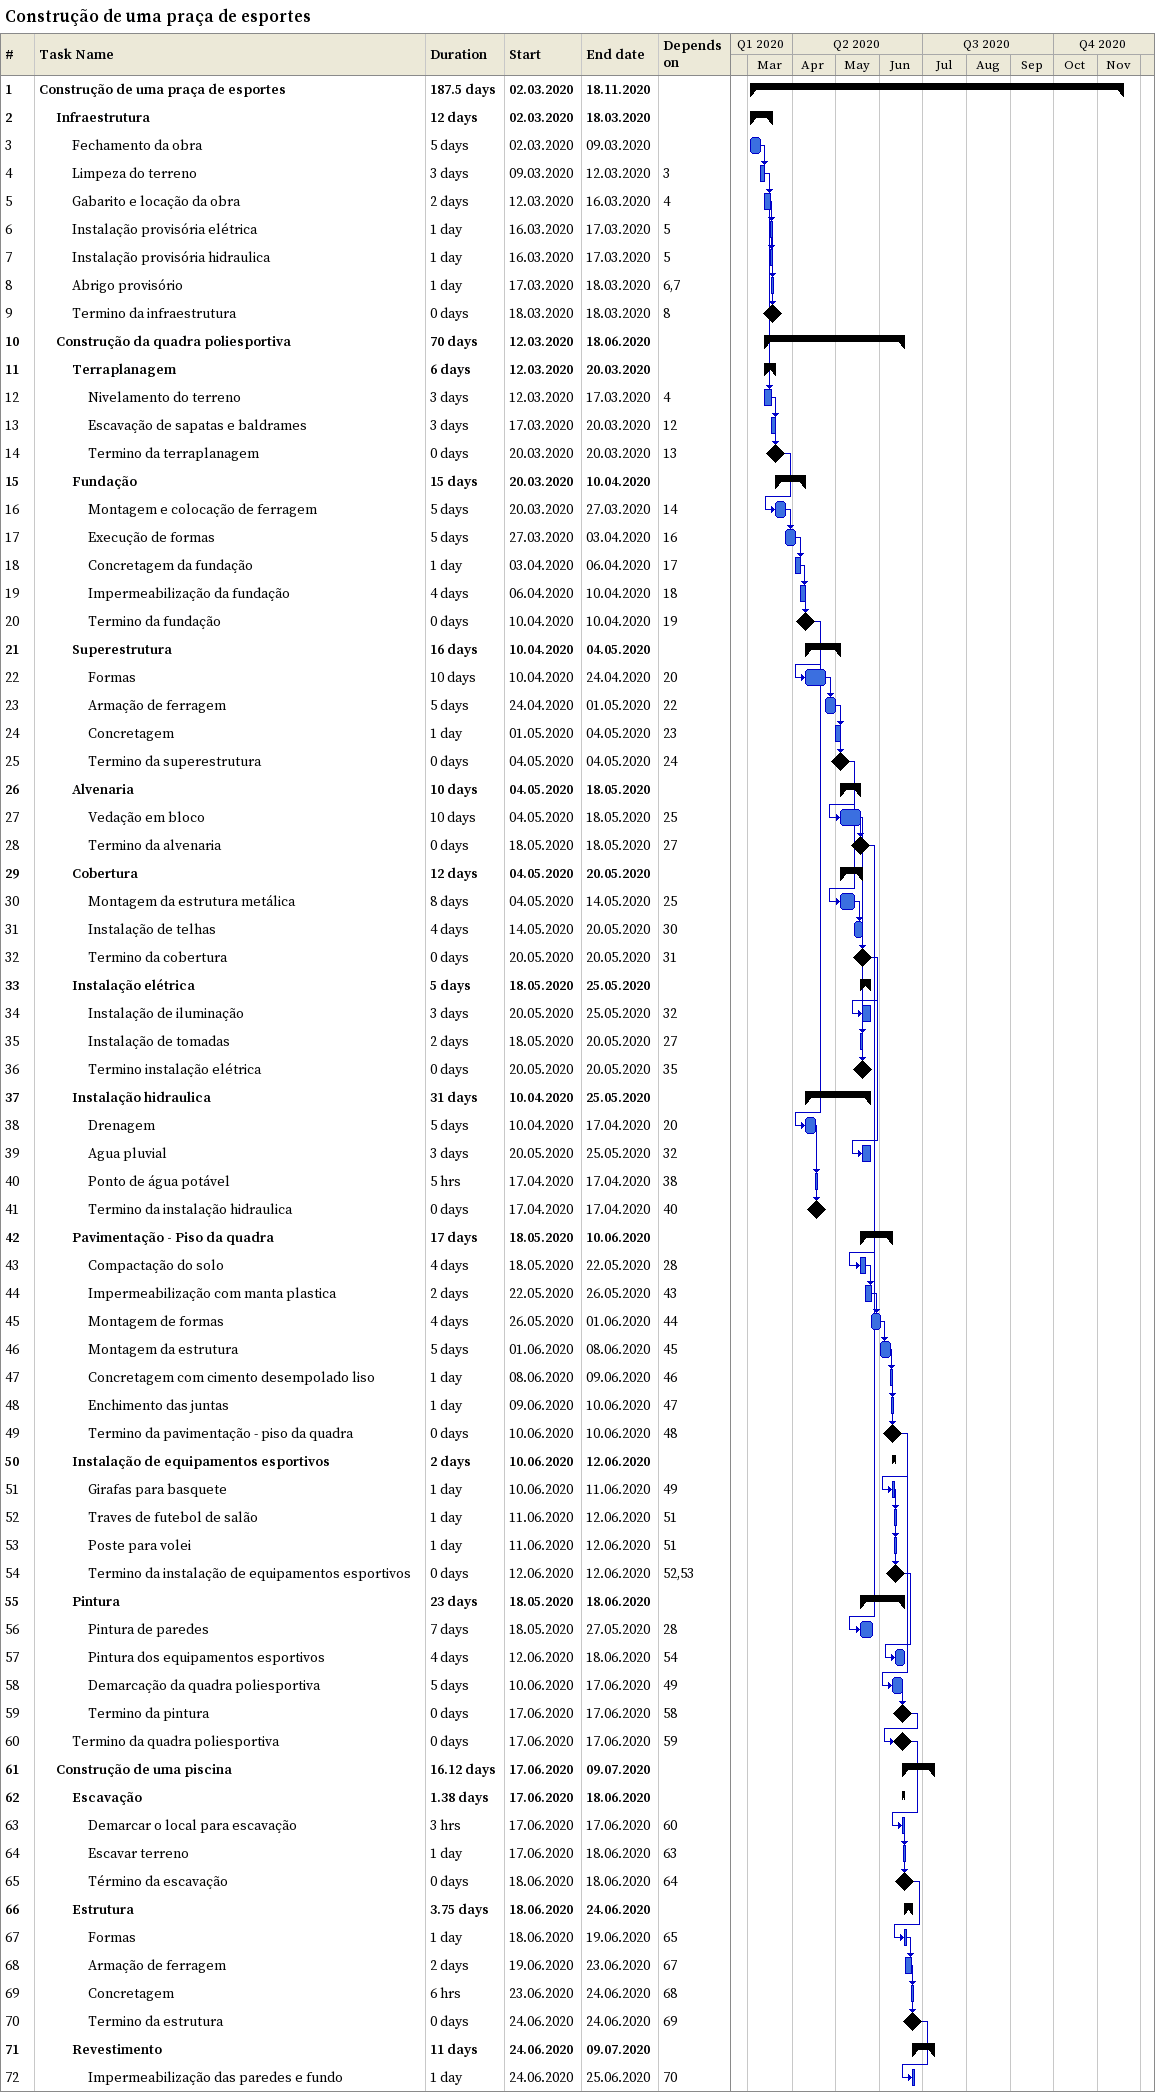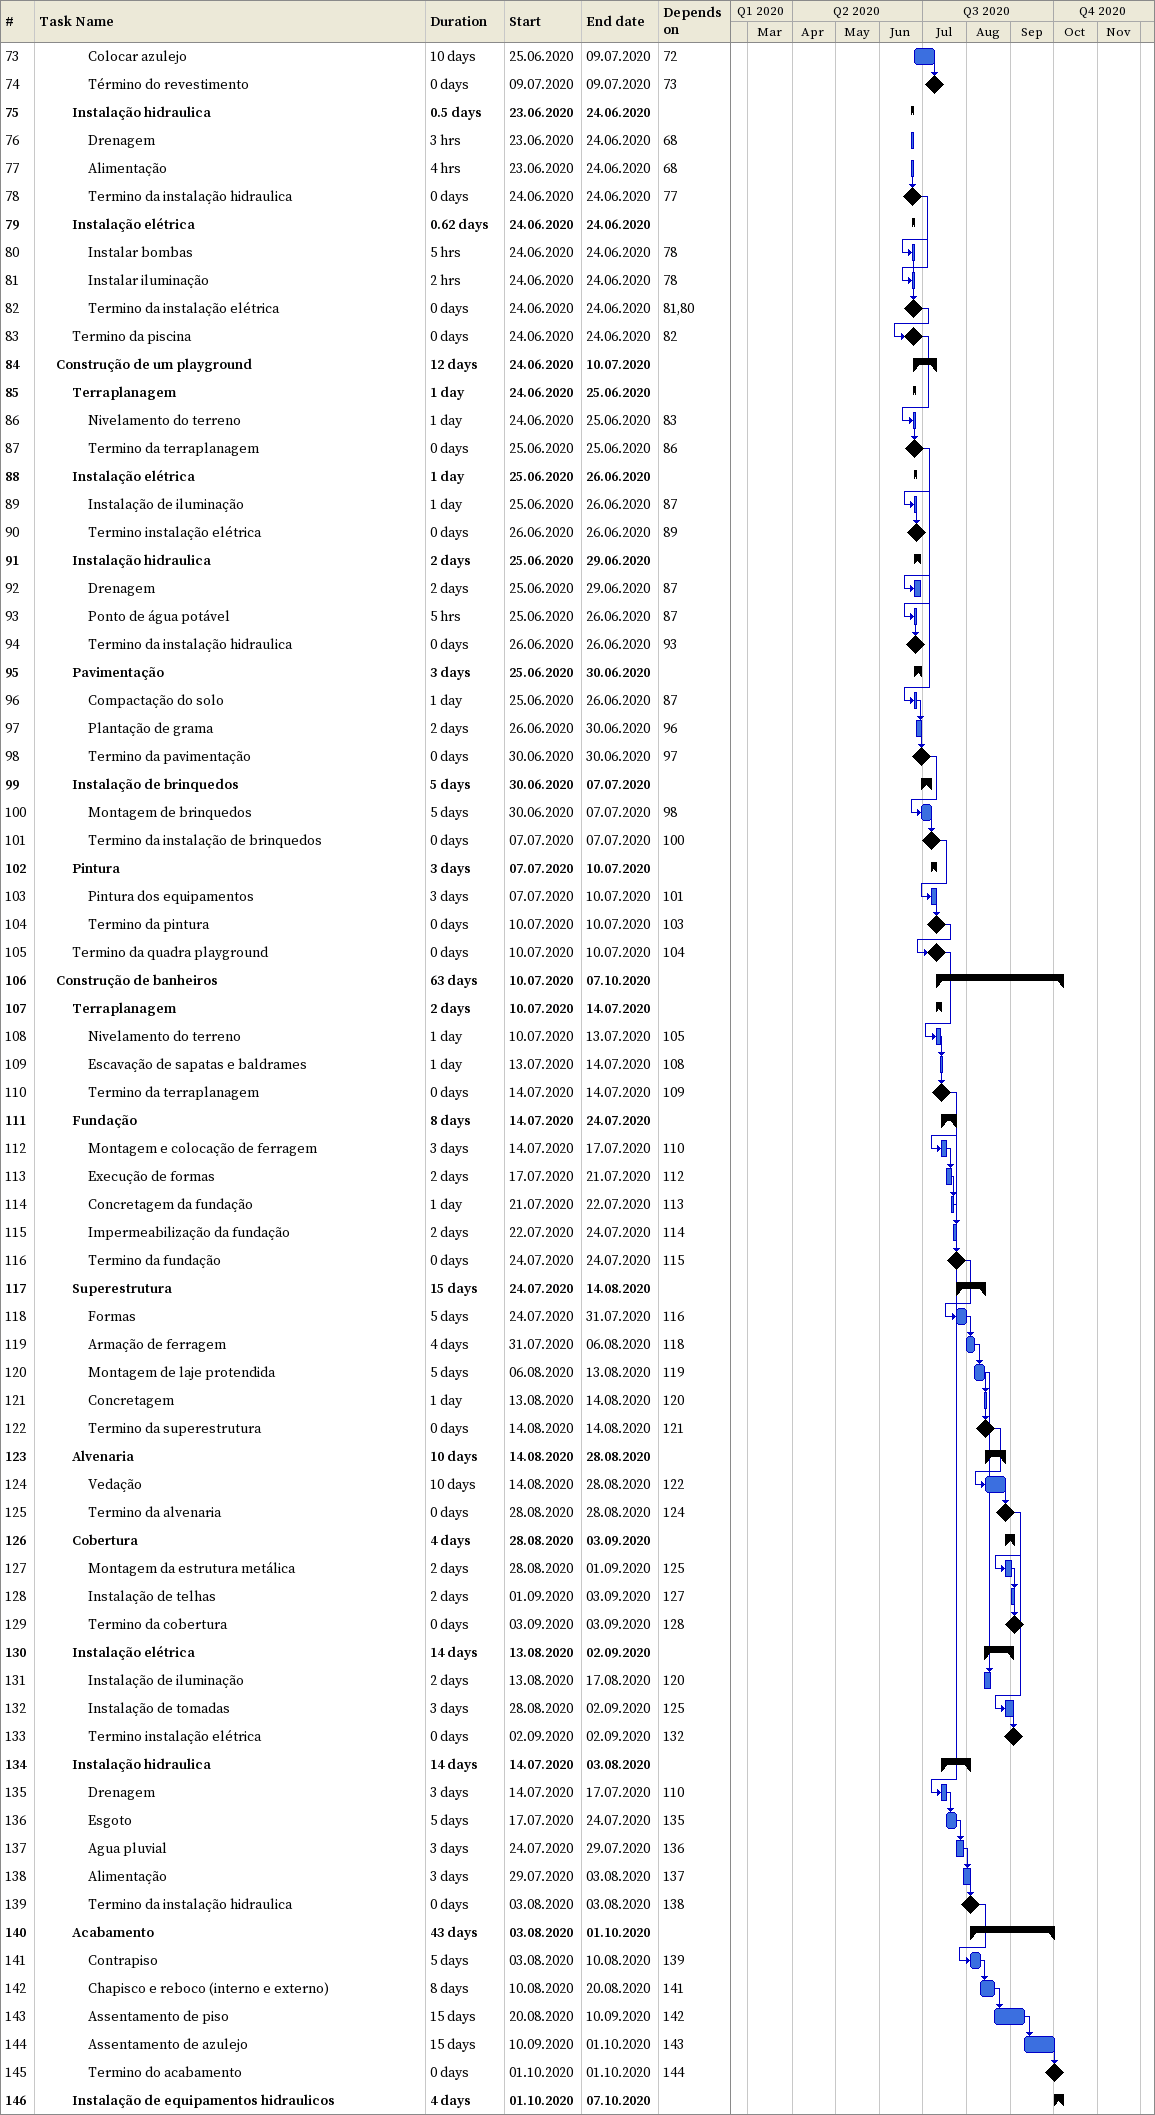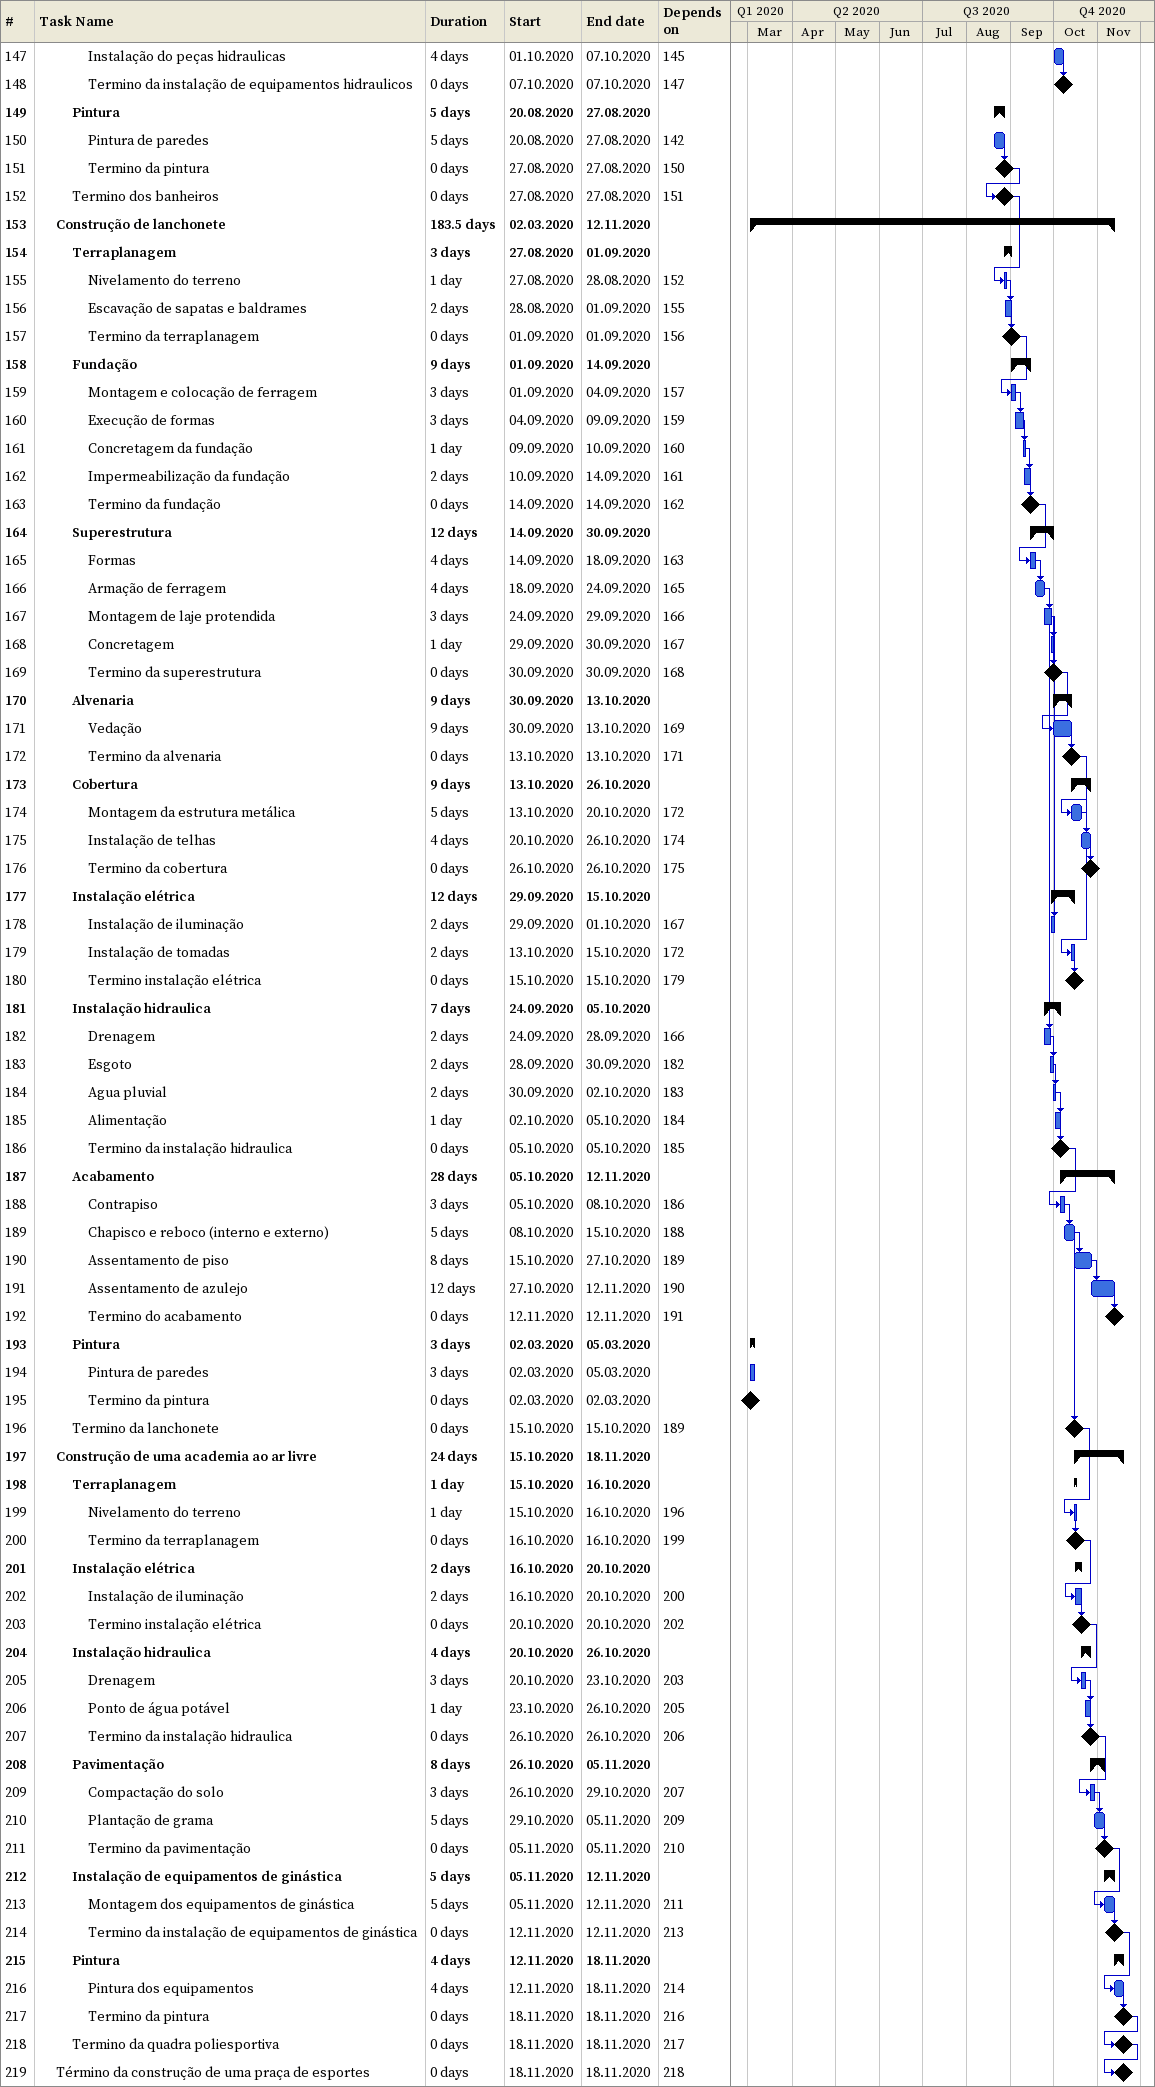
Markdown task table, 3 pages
Construção de uma praça de esportes

| ID | Level | Task | Duration | Start | Finish | Predecessors |
|---|---|---|---|---|---|---|
| 1 | 1 | **Construção de uma praça de esportes** | 187.5d | 2020-03-02 | 2020-11-18 |  |
| 2 | 2 | **Infraestrutura** | 12d | 2020-03-02 | 2020-03-18 |  |
| 3 | 3 | Fechamento da obra | 5d | 2020-03-02 | 2020-03-09 |  |
| 4 | 3 | Limpeza do terreno | 3d | 2020-03-09 | 2020-03-12 | 3 |
| 5 | 3 | Gabarito e locação da obra | 2d | 2020-03-12 | 2020-03-16 | 4 |
| 6 | 3 | Instalação provisória elétrica | 1d | 2020-03-16 | 2020-03-17 | 5 |
| 7 | 3 | Instalação provisória hidraulica | 1d | 2020-03-16 | 2020-03-17 | 5 |
| 8 | 3 | Abrigo provisório | 1d | 2020-03-17 | 2020-03-18 | 6, 7 |
| 9 | 3 | Termino da infraestrutura | 0d | 2020-03-18 | 2020-03-18 | 8 |
| 10 | 2 | **Construção da quadra poliesportiva** | 70d | 2020-03-12 | 2020-06-18 |  |
| 11 | 3 | **Terraplanagem** | 6d | 2020-03-12 | 2020-03-20 |  |
| 12 | 4 | Nivelamento do terreno | 3d | 2020-03-12 | 2020-03-17 | 4 |
| 13 | 4 | Escavação de sapatas e baldrames | 3d | 2020-03-17 | 2020-03-20 | 12 |
| 14 | 4 | Termino da terraplanagem | 0d | 2020-03-20 | 2020-03-20 | 13 |
| 15 | 3 | **Fundação** | 15d | 2020-03-20 | 2020-04-10 |  |
| 16 | 4 | Montagem e colocação de ferragem | 5d | 2020-03-20 | 2020-03-27 | 14 |
| 17 | 4 | Execução de formas | 5d | 2020-03-27 | 2020-04-03 | 16 |
| 18 | 4 | Concretagem da fundação | 1d | 2020-04-03 | 2020-04-06 | 17 |
| 19 | 4 | Impermeabilização da fundação | 4d | 2020-04-06 | 2020-04-10 | 18 |
| 20 | 4 | Termino da fundação | 0d | 2020-04-10 | 2020-04-10 | 19 |
| 21 | 3 | **Superestrutura** | 16d | 2020-04-10 | 2020-05-04 |  |
| 22 | 4 | Formas | 10d | 2020-04-10 | 2020-04-24 | 20 |
| 23 | 4 | Armação de ferragem | 5d | 2020-04-24 | 2020-05-01 | 22 |
| 24 | 4 | Concretagem | 1d | 2020-05-01 | 2020-05-04 | 23 |
| 25 | 4 | Termino da superestrutura | 0d | 2020-05-04 | 2020-05-04 | 24 |
| 26 | 3 | **Alvenaria** | 10d | 2020-05-04 | 2020-05-18 |  |
| 27 | 4 | Vedação em bloco | 10d | 2020-05-04 | 2020-05-18 | 25 |
| 28 | 4 | Termino da alvenaria | 0d | 2020-05-18 | 2020-05-18 | 27 |
| 29 | 3 | **Cobertura** | 12d | 2020-05-04 | 2020-05-20 |  |
| 30 | 4 | Montagem da estrutura metálica | 8d | 2020-05-04 | 2020-05-14 | 25 |
| 31 | 4 | Instalação de telhas | 4d | 2020-05-14 | 2020-05-20 | 30 |
| 32 | 4 | Termino da cobertura | 0d | 2020-05-20 | 2020-05-20 | 31 |
| 33 | 3 | **Instalação elétrica** | 5d | 2020-05-18 | 2020-05-25 |  |
| 34 | 4 | Instalação de iluminação | 3d | 2020-05-20 | 2020-05-25 | 32 |
| 35 | 4 | Instalação de tomadas | 2d | 2020-05-18 | 2020-05-20 | 27 |
| 36 | 4 | Termino instalação elétrica | 0d | 2020-05-20 | 2020-05-20 | 35 |
| 37 | 3 | **Instalação hidraulica** | 31d | 2020-04-10 | 2020-05-25 |  |
| 38 | 4 | Drenagem | 5d | 2020-04-10 | 2020-04-17 | 20 |
| 39 | 4 | Agua pluvial | 3d | 2020-05-20 | 2020-05-25 | 32 |
| 40 | 4 | Ponto de água potável | 5h | 2020-04-17 | 2020-04-17 | 38 |
| 41 | 4 | Termino da instalação hidraulica | 0d | 2020-04-17 | 2020-04-17 | 40 |
| 42 | 3 | **Pavimentação - Piso da quadra** | 17d | 2020-05-18 | 2020-06-10 |  |
| 43 | 4 | Compactação do solo | 4d | 2020-05-18 | 2020-05-22 | 28 |
| 44 | 4 | Impermeabilização com manta plastica | 2d | 2020-05-22 | 2020-05-26 | 43 |
| 45 | 4 | Montagem de formas | 4d | 2020-05-26 | 2020-06-01 | 44 |
| 46 | 4 | Montagem da estrutura | 5d | 2020-06-01 | 2020-06-08 | 45 |
| 47 | 4 | Concretagem com cimento desempolado liso | 1d | 2020-06-08 | 2020-06-09 | 46 |
| 48 | 4 | Enchimento das juntas | 1d | 2020-06-09 | 2020-06-10 | 47 |
| 49 | 4 | Termino da pavimentação - piso da quadra | 0d | 2020-06-10 | 2020-06-10 | 48 |
| 50 | 3 | **Instalação de equipamentos esportivos** | 2d | 2020-06-10 | 2020-06-12 |  |
| 51 | 4 | Girafas para basquete | 1d | 2020-06-10 | 2020-06-11 | 49 |
| 52 | 4 | Traves de futebol de salão | 1d | 2020-06-11 | 2020-06-12 | 51 |
| 53 | 4 | Poste para volei | 1d | 2020-06-11 | 2020-06-12 | 51 |
| 54 | 4 | Termino da instalação de equipamentos esportivos | 0d | 2020-06-12 | 2020-06-12 | 52, 53 |
| 55 | 3 | **Pintura** | 23d | 2020-05-18 | 2020-06-18 |  |
| 56 | 4 | Pintura de paredes | 7d | 2020-05-18 | 2020-05-27 | 28 |
| 57 | 4 | Pintura dos equipamentos esportivos | 4d | 2020-06-12 | 2020-06-18 | 54 |
| 58 | 4 | Demarcação da quadra poliesportiva | 5d | 2020-06-10 | 2020-06-17 | 49 |
| 59 | 4 | Termino da pintura | 0d | 2020-06-17 | 2020-06-17 | 58 |
| 60 | 3 | Termino da quadra poliesportiva | 0d | 2020-06-17 | 2020-06-17 | 59 |
| 61 | 2 | **Construção de uma piscina** | 16.12d | 2020-06-17 | 2020-07-09 |  |
| 62 | 3 | **Escavação** | 1.38d | 2020-06-17 | 2020-06-18 |  |
| 63 | 4 | Demarcar o local para escavação | 3h | 2020-06-17 | 2020-06-17 | 60 |
| 64 | 4 | Escavar terreno | 1d | 2020-06-17 | 2020-06-18 | 63 |
| 65 | 4 | Término da escavação | 0d | 2020-06-18 | 2020-06-18 | 64 |
| 66 | 3 | **Estrutura** | 3.75d | 2020-06-18 | 2020-06-24 |  |
| 67 | 4 | Formas | 1d | 2020-06-18 | 2020-06-19 | 65 |
| 68 | 4 | Armação de ferragem | 2d | 2020-06-19 | 2020-06-23 | 67 |
| 69 | 4 | Concretagem | 6h | 2020-06-23 | 2020-06-24 | 68 |
| 70 | 4 | Termino da estrutura | 0d | 2020-06-24 | 2020-06-24 | 69 |
| 71 | 3 | **Revestimento** | 11d | 2020-06-24 | 2020-07-09 |  |
| 72 | 4 | Impermeabilização das paredes e fundo | 1d | 2020-06-24 | 2020-06-25 | 70 |
| 73 | 4 | Colocar azulejo | 10d | 2020-06-25 | 2020-07-09 | 72 |
| 74 | 4 | Término do revestimento | 0d | 2020-07-09 | 2020-07-09 | 73 |
| 75 | 3 | **Instalação hidraulica** | 0.5d | 2020-06-23 | 2020-06-24 |  |
| 76 | 4 | Drenagem | 3h | 2020-06-23 | 2020-06-24 | 68 |
| 77 | 4 | Alimentação | 4h | 2020-06-23 | 2020-06-24 | 68 |
| 78 | 4 | Termino da instalação hidraulica | 0d | 2020-06-24 | 2020-06-24 | 77 |
| 79 | 3 | **Instalação elétrica** | 0.62d | 2020-06-24 | 2020-06-24 |  |
| 80 | 4 | Instalar bombas | 5h | 2020-06-24 | 2020-06-24 | 78 |
| 81 | 4 | Instalar iluminação | 2h | 2020-06-24 | 2020-06-24 | 78 |
| 82 | 4 | Termino da instalação elétrica | 0d | 2020-06-24 | 2020-06-24 | 81, 80 |
| 83 | 3 | Termino da piscina | 0d | 2020-06-24 | 2020-06-24 | 82 |
| 84 | 2 | **Construção de um playground** | 12d | 2020-06-24 | 2020-07-10 |  |
| 85 | 3 | **Terraplanagem** | 1d | 2020-06-24 | 2020-06-25 |  |
| 86 | 4 | Nivelamento do terreno | 1d | 2020-06-24 | 2020-06-25 | 83 |
| 87 | 4 | Termino da terraplanagem | 0d | 2020-06-25 | 2020-06-25 | 86 |
| 88 | 3 | **Instalação elétrica** | 1d | 2020-06-25 | 2020-06-26 |  |
| 89 | 4 | Instalação de iluminação | 1d | 2020-06-25 | 2020-06-26 | 87 |
| 90 | 4 | Termino instalação elétrica | 0d | 2020-06-26 | 2020-06-26 | 89 |
| 91 | 3 | **Instalação hidraulica** | 2d | 2020-06-25 | 2020-06-29 |  |
| 92 | 4 | Drenagem | 2d | 2020-06-25 | 2020-06-29 | 87 |
| 93 | 4 | Ponto de água potável | 5h | 2020-06-25 | 2020-06-26 | 87 |
| 94 | 4 | Termino da instalação hidraulica | 0d | 2020-06-26 | 2020-06-26 | 93 |
| 95 | 3 | **Pavimentação** | 3d | 2020-06-25 | 2020-06-30 |  |
| 96 | 4 | Compactação do solo | 1d | 2020-06-25 | 2020-06-26 | 87 |
| 97 | 4 | Plantação de grama | 2d | 2020-06-26 | 2020-06-30 | 96 |
| 98 | 4 | Termino da pavimentação | 0d | 2020-06-30 | 2020-06-30 | 97 |
| 99 | 3 | **Instalação de brinquedos** | 5d | 2020-06-30 | 2020-07-07 |  |
| 100 | 4 | Montagem de brinquedos | 5d | 2020-06-30 | 2020-07-07 | 98 |
| 101 | 4 | Termino da instalação de brinquedos | 0d | 2020-07-07 | 2020-07-07 | 100 |
| 102 | 3 | **Pintura** | 3d | 2020-07-07 | 2020-07-10 |  |
| 103 | 4 | Pintura dos equipamentos | 3d | 2020-07-07 | 2020-07-10 | 101 |
| 104 | 4 | Termino da pintura | 0d | 2020-07-10 | 2020-07-10 | 103 |
| 105 | 3 | Termino da quadra playground | 0d | 2020-07-10 | 2020-07-10 | 104 |
| 106 | 2 | **Construção de banheiros** | 63d | 2020-07-10 | 2020-10-07 |  |
| 107 | 3 | **Terraplanagem** | 2d | 2020-07-10 | 2020-07-14 |  |
| 108 | 4 | Nivelamento do terreno | 1d | 2020-07-10 | 2020-07-13 | 105 |
| 109 | 4 | Escavação de sapatas e baldrames | 1d | 2020-07-13 | 2020-07-14 | 108 |
| 110 | 4 | Termino da terraplanagem | 0d | 2020-07-14 | 2020-07-14 | 109 |
| 111 | 3 | **Fundação** | 8d | 2020-07-14 | 2020-07-24 |  |
| 112 | 4 | Montagem e colocação de ferragem | 3d | 2020-07-14 | 2020-07-17 | 110 |
| 113 | 4 | Execução de formas | 2d | 2020-07-17 | 2020-07-21 | 112 |
| 114 | 4 | Concretagem da fundação | 1d | 2020-07-21 | 2020-07-22 | 113 |
| 115 | 4 | Impermeabilização da fundação | 2d | 2020-07-22 | 2020-07-24 | 114 |
| 116 | 4 | Termino da fundação | 0d | 2020-07-24 | 2020-07-24 | 115 |
| 117 | 3 | **Superestrutura** | 15d | 2020-07-24 | 2020-08-14 |  |
| 118 | 4 | Formas | 5d | 2020-07-24 | 2020-07-31 | 116 |
| 119 | 4 | Armação de ferragem | 4d | 2020-07-31 | 2020-08-06 | 118 |
| 120 | 4 | Montagem de laje protendida | 5d | 2020-08-06 | 2020-08-13 | 119 |
| 121 | 4 | Concretagem | 1d | 2020-08-13 | 2020-08-14 | 120 |
| 122 | 4 | Termino da superestrutura | 0d | 2020-08-14 | 2020-08-14 | 121 |
| 123 | 3 | **Alvenaria** | 10d | 2020-08-14 | 2020-08-28 |  |
| 124 | 4 | Vedação | 10d | 2020-08-14 | 2020-08-28 | 122 |
| 125 | 4 | Termino da alvenaria | 0d | 2020-08-28 | 2020-08-28 | 124 |
| 126 | 3 | **Cobertura** | 4d | 2020-08-28 | 2020-09-03 |  |
| 127 | 4 | Montagem da estrutura metálica | 2d | 2020-08-28 | 2020-09-01 | 125 |
| 128 | 4 | Instalação de telhas | 2d | 2020-09-01 | 2020-09-03 | 127 |
| 129 | 4 | Termino da cobertura | 0d | 2020-09-03 | 2020-09-03 | 128 |
| 130 | 3 | **Instalação elétrica** | 14d | 2020-08-13 | 2020-09-02 |  |
| 131 | 4 | Instalação de iluminação | 2d | 2020-08-13 | 2020-08-17 | 120 |
| 132 | 4 | Instalação de tomadas | 3d | 2020-08-28 | 2020-09-02 | 125 |
| 133 | 4 | Termino instalação elétrica | 0d | 2020-09-02 | 2020-09-02 | 132 |
| 134 | 3 | **Instalação hidraulica** | 14d | 2020-07-14 | 2020-08-03 |  |
| 135 | 4 | Drenagem | 3d | 2020-07-14 | 2020-07-17 | 110 |
| 136 | 4 | Esgoto | 5d | 2020-07-17 | 2020-07-24 | 135 |
| 137 | 4 | Agua pluvial | 3d | 2020-07-24 | 2020-07-29 | 136 |
| 138 | 4 | Alimentação | 3d | 2020-07-29 | 2020-08-03 | 137 |
| 139 | 4 | Termino da instalação hidraulica | 0d | 2020-08-03 | 2020-08-03 | 138 |
| 140 | 3 | **Acabamento** | 43d | 2020-08-03 | 2020-10-01 |  |
| 141 | 4 | Contrapiso | 5d | 2020-08-03 | 2020-08-10 | 139 |
| 142 | 4 | Chapisco e reboco (interno e externo) | 8d | 2020-08-10 | 2020-08-20 | 141 |
| 143 | 4 | Assentamento de piso | 15d | 2020-08-20 | 2020-09-10 | 142 |
| 144 | 4 | Assentamento de azulejo | 15d | 2020-09-10 | 2020-10-01 | 143 |
| 145 | 4 | Termino do acabamento | 0d | 2020-10-01 | 2020-10-01 | 144 |
| 146 | 3 | **Instalação de equipamentos hidraulicos** | 4d | 2020-10-01 | 2020-10-07 |  |
| 147 | 4 | Instalação do peças hidraulicas | 4d | 2020-10-01 | 2020-10-07 | 145 |
| 148 | 4 | Termino da instalação de equipamentos hidraulicos | 0d | 2020-10-07 | 2020-10-07 | 147 |
| 149 | 3 | **Pintura** | 5d | 2020-08-20 | 2020-08-27 |  |
| 150 | 4 | Pintura de paredes | 5d | 2020-08-20 | 2020-08-27 | 142 |
| 151 | 4 | Termino da pintura | 0d | 2020-08-27 | 2020-08-27 | 150 |
| 152 | 3 | Termino dos banheiros | 0d | 2020-08-27 | 2020-08-27 | 151 |
| 153 | 2 | **Construção de lanchonete** | 183.5d | 2020-03-02 | 2020-11-12 |  |
| 154 | 3 | **Terraplanagem** | 3d | 2020-08-27 | 2020-09-01 |  |
| 155 | 4 | Nivelamento do terreno | 1d | 2020-08-27 | 2020-08-28 | 152 |
| 156 | 4 | Escavação de sapatas e baldrames | 2d | 2020-08-28 | 2020-09-01 | 155 |
| 157 | 4 | Termino da terraplanagem | 0d | 2020-09-01 | 2020-09-01 | 156 |
| 158 | 3 | **Fundação** | 9d | 2020-09-01 | 2020-09-14 |  |
| 159 | 4 | Montagem e colocação de ferragem | 3d | 2020-09-01 | 2020-09-04 | 157 |
| 160 | 4 | Execução de formas | 3d | 2020-09-04 | 2020-09-09 | 159 |
| 161 | 4 | Concretagem da fundação | 1d | 2020-09-09 | 2020-09-10 | 160 |
| 162 | 4 | Impermeabilização da fundação | 2d | 2020-09-10 | 2020-09-14 | 161 |
| 163 | 4 | Termino da fundação | 0d | 2020-09-14 | 2020-09-14 | 162 |
| 164 | 3 | **Superestrutura** | 12d | 2020-09-14 | 2020-09-30 |  |
| 165 | 4 | Formas | 4d | 2020-09-14 | 2020-09-18 | 163 |
| 166 | 4 | Armação de ferragem | 4d | 2020-09-18 | 2020-09-24 | 165 |
| 167 | 4 | Montagem de laje protendida | 3d | 2020-09-24 | 2020-09-29 | 166 |
| 168 | 4 | Concretagem | 1d | 2020-09-29 | 2020-09-30 | 167 |
| 169 | 4 | Termino da superestrutura | 0d | 2020-09-30 | 2020-09-30 | 168 |
| 170 | 3 | **Alvenaria** | 9d | 2020-09-30 | 2020-10-13 |  |
| 171 | 4 | Vedação | 9d | 2020-09-30 | 2020-10-13 | 169 |
| 172 | 4 | Termino da alvenaria | 0d | 2020-10-13 | 2020-10-13 | 171 |
| 173 | 3 | **Cobertura** | 9d | 2020-10-13 | 2020-10-26 |  |
| 174 | 4 | Montagem da estrutura metálica | 5d | 2020-10-13 | 2020-10-20 | 172 |
| 175 | 4 | Instalação de telhas | 4d | 2020-10-20 | 2020-10-26 | 174 |
| 176 | 4 | Termino da cobertura | 0d | 2020-10-26 | 2020-10-26 | 175 |
| 177 | 3 | **Instalação elétrica** | 12d | 2020-09-29 | 2020-10-15 |  |
| 178 | 4 | Instalação de iluminação | 2d | 2020-09-29 | 2020-10-01 | 167 |
| 179 | 4 | Instalação de tomadas | 2d | 2020-10-13 | 2020-10-15 | 172 |
| 180 | 4 | Termino instalação elétrica | 0d | 2020-10-15 | 2020-10-15 | 179 |
| 181 | 3 | **Instalação hidraulica** | 7d | 2020-09-24 | 2020-10-05 |  |
| 182 | 4 | Drenagem | 2d | 2020-09-24 | 2020-09-28 | 166 |
| 183 | 4 | Esgoto | 2d | 2020-09-28 | 2020-09-30 | 182 |
| 184 | 4 | Agua pluvial | 2d | 2020-09-30 | 2020-10-02 | 183 |
| 185 | 4 | Alimentação | 1d | 2020-10-02 | 2020-10-05 | 184 |
| 186 | 4 | Termino da instalação hidraulica | 0d | 2020-10-05 | 2020-10-05 | 185 |
| 187 | 3 | **Acabamento** | 28d | 2020-10-05 | 2020-11-12 |  |
| 188 | 4 | Contrapiso | 3d | 2020-10-05 | 2020-10-08 | 186 |
| 189 | 4 | Chapisco e reboco (interno e externo) | 5d | 2020-10-08 | 2020-10-15 | 188 |
| 190 | 4 | Assentamento de piso | 8d | 2020-10-15 | 2020-10-27 | 189 |
| 191 | 4 | Assentamento de azulejo | 12d | 2020-10-27 | 2020-11-12 | 190 |
| 192 | 4 | Termino do acabamento | 0d | 2020-11-12 | 2020-11-12 | 191 |
| 193 | 3 | **Pintura** | 3d | 2020-03-02 | 2020-03-05 |  |
| 194 | 4 | Pintura de paredes | 3d | 2020-03-02 | 2020-03-05 |  |
| 195 | 4 | Termino da pintura | 0d | 2020-03-02 | 2020-03-02 |  |
| 196 | 3 | Termino da lanchonete | 0d | 2020-10-15 | 2020-10-15 | 189 |
| 197 | 2 | **Construção de uma academia ao ar livre** | 24d | 2020-10-15 | 2020-11-18 |  |
| 198 | 3 | **Terraplanagem** | 1d | 2020-10-15 | 2020-10-16 |  |
| 199 | 4 | Nivelamento do terreno | 1d | 2020-10-15 | 2020-10-16 | 196 |
| 200 | 4 | Termino da terraplanagem | 0d | 2020-10-16 | 2020-10-16 | 199 |
| 201 | 3 | **Instalação elétrica** | 2d | 2020-10-16 | 2020-10-20 |  |
| 202 | 4 | Instalação de iluminação | 2d | 2020-10-16 | 2020-10-20 | 200 |
| 203 | 4 | Termino instalação elétrica | 0d | 2020-10-20 | 2020-10-20 | 202 |
| 204 | 3 | **Instalação hidraulica** | 4d | 2020-10-20 | 2020-10-26 |  |
| 205 | 4 | Drenagem | 3d | 2020-10-20 | 2020-10-23 | 203 |
| 206 | 4 | Ponto de água potável | 1d | 2020-10-23 | 2020-10-26 | 205 |
| 207 | 4 | Termino da instalação hidraulica | 0d | 2020-10-26 | 2020-10-26 | 206 |
| 208 | 3 | **Pavimentação** | 8d | 2020-10-26 | 2020-11-05 |  |
| 209 | 4 | Compactação do solo | 3d | 2020-10-26 | 2020-10-29 | 207 |
| 210 | 4 | Plantação de grama | 5d | 2020-10-29 | 2020-11-05 | 209 |
| 211 | 4 | Termino da pavimentação | 0d | 2020-11-05 | 2020-11-05 | 210 |
| 212 | 3 | **Instalação de equipamentos de ginástica** | 5d | 2020-11-05 | 2020-11-12 |  |
| 213 | 4 | Montagem dos equipamentos de ginástica | 5d | 2020-11-05 | 2020-11-12 | 211 |
| 214 | 4 | Termino da instalação de equipamentos de ginástica | 0d | 2020-11-12 | 2020-11-12 | 213 |
| 215 | 3 | **Pintura** | 4d | 2020-11-12 | 2020-11-18 |  |
| 216 | 4 | Pintura dos equipamentos | 4d | 2020-11-12 | 2020-11-18 | 214 |
| 217 | 4 | Termino da pintura | 0d | 2020-11-18 | 2020-11-18 | 216 |
| 218 | 3 | Termino da quadra poliesportiva | 0d | 2020-11-18 | 2020-11-18 | 217 |
| 219 | 2 | Término da construção de uma praça de esportes | 0d | 2020-11-18 | 2020-11-18 | 218 |
